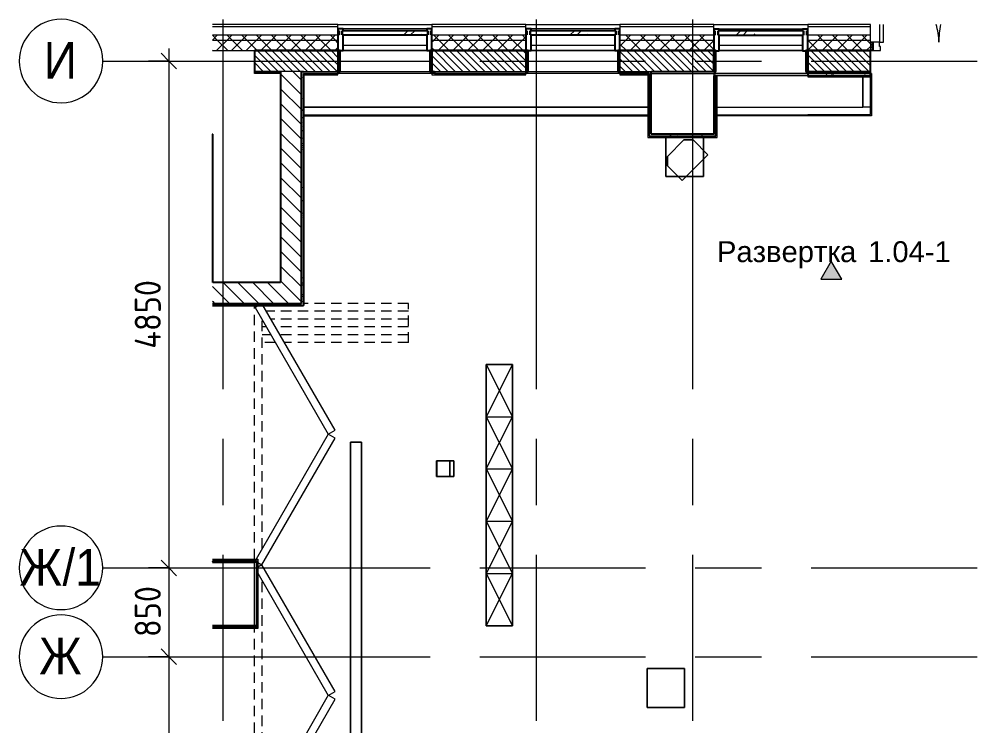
# Model space of a CAD drawing. Header units: millimetres. Extents: x 855 to 77750, y -1987 to 27400.
# Drawn here: x 7779 to 16997, y 20639 to 27400 of the extents above; entities that cross this region are included whole.
import ezdxf

# ---------------------------------------------------------------- set-up
doc = ezdxf.new("R2010")
doc.units = ezdxf.units.MM
doc.linetypes.add('200_ШТРИХ__ш1_п0_6_', pattern=[160, 100, -60])
doc.linetypes.add('Осевая', pattern=[3175, 635, -476.25, 1587.5, -476.25])
for name, color, linetype, lineweight in [('A-ANNO-DIMS', 7, 'Continuous', 9), ('A-ANNO-DIMS-100', 7, 'Continuous', 9), ('A-DOOR', 7, 'Continuous', 9), ('A-DOOR-1', 7, 'Continuous', 13), ('A-DOOR-2', 7, '200_ШТРИХ__ш1_п0_6_', 9), ('A-DOOR-FRAM', 7, 'Continuous', 13), ('A-DOOR-FRAM-1', 7, 'Continuous', 9), ('A-GLAZ-CURT', 7, 'Continuous', 9), ('A-GLAZ-CURT-1', 7, 'Continuous', 25), ('A-GLAZ-CWMG', 7, 'Continuous', 9), ('A-GLAZ-CWMG-1', 7, 'Continuous', 25), ('A-WALL', 7, 'Continuous', 9), ('G-ANNO-SYMB', 7, 'Continuous', 9), ('I-WALL', 7, 'Continuous', 9), ('Оси', 7, 'Continuous', 9), ('Оси-1', 7, 'Continuous', 20), ('Оси-2', 7, 'Осевая', 9)]:
    doc.layers.add(name, color=color, linetype=linetype, lineweight=lineweight)
for name, color, linetype, lineweight, true_color in [('A-WALL-1', 7, 'Continuous', 25, 0x3c3c3c), ('A-WALL-3', 7, 'Continuous', 13, 0x3c3c3c), ('A-WALL-FNSH-1', 7, 'Continuous', 9, 0x3c3c3c), ('A-WALL-FNSH-2', 7, 'Continuous', 13, 0x3c3c3c), ('I-FURN-1', 7, 'Continuous', 9, 0xf0f0f0)]:
    doc.layers.add(name, color=color, linetype=linetype, lineweight=lineweight, true_color=true_color)
doc.styles.add('Arial', font='arial.ttf', dxfattribs={"width": 0.9, "height": 350})
doc.styles.add('Arial_1', font='arial.ttf', dxfattribs={"height": 200})
doc.styles.add('ISOCPEUR_1', font='isocpeur.ttf', dxfattribs={"width": 0.9, "height": 250})
doc.dimstyles.new('ISO-2_5_0_9К_БОЛЬШОЙ', dxfattribs={"dimscale": 304.8, "dimtxt": 248.995294, "dimasz": 0.492126, "dimexe": 0.393701, "dimexo": 0.984252, "dimgap": 0, "dimtad": 1, "dimdec": 0, "dimrnd": 10, "dimzin": 0, "dimdsep": 46, "dimtxsty": 'ISOCPEUR_1', "dimblk1": 'OBLIQUE', "dimblk2": 'OBLIQUE', "dimsah": 1, "dimcen": 0.09, "dimdle": 0.393701, "dimazin": 0, "dimtfac": 1, "dimtdec": 4, "dimtix": 1, "dimtmove": 0, "dimatfit": 3, "dimfxl": 1, "dimtvp": 1, "dimtolj": 1, "dimtzin": 0, "dimarcsym": 2})
pattern_1 = [(135, (-4278.72, 0), (-70.71068, -70.71068), [])]
pattern_2 = [(45, (-4278.72, 0), (-70.71068, 70.71068), []), (135, (-4278.72, 0), (-70.71068, -70.71068), [])]
pattern_3 = [(0, (-4278.72, 0), (121.92, 30.48), [10.058, -81.382, 10.058, -81.382, -487.68]), (0, (-4278.72, 0), (121.92, 30.48), [-182.88, 10.058, -172.822, 10.058, -81.382, -213.36]), (0, (-4278.72, 0), (121.92, 30.48), [-457.2, 10.058, -50.902, 10.058, -142.342]), (120, (-4233, 15.24), (-87.356454, 90.345817), [10.058, -81.382, 10.058, -81.382, -487.68]), (120, (-4233, 15.24), (-87.356454, 90.345817), [-182.88, 10.058, -172.822, 10.058, -81.382, -213.36]), (120, (-4233, 15.24), (-87.356454, 90.345817), [-457.2, 10.058, -50.902, 10.058, -142.342]), (240, (-4217.76, 76.2), (-34.563546, -120.825817), [10.058, -81.382, 10.058, -81.382, -487.68]), (240, (-4217.76, 76.2), (-34.563546, -120.825817), [-182.88, 10.058, -172.822, 10.058, -81.382, -213.36]), (240, (-4217.76, 76.2), (-34.563546, -120.825817), [-457.2, 10.058, -50.902, 10.058, -142.342])]

# ---------------------------------------------------------------- blocks, each defined once
blk = doc.blocks.new('Системная панель - Стекло - 40мм-22856102-План разверток пом_ 1_04_ Этаж 1')
at = {"layer": 'A-GLAZ-CURT'}
h = blk.add_hatch(dxfattribs=at)
h.set_pattern_fill('FP_1', color=256, style=0, pattern_type=2)
h.set_pattern_definition([(45, (-17460.26, -27190), (-282.8427, 282.8427), [200, -600]), (45, (-17660.26, -27290), (-282.8427, 282.8427), [600, -200]), (45, (-17260.26, -27390), (-282.8427, 282.8427), [200, -600])])
h.paths.add_polyline_path([(265.6, -40), (410, -40), (410, 0), (-410, 0), (-410, -40)])
at = {"layer": 'A-GLAZ-CURT-1'}
for p, q in [((410, 0), (-410, 0)), ((-410, 0), (-410, -40)), ((410, -40), (410, 0)), ((-410, -40), (410, -40))]:
    blk.add_line(p, q, dxfattribs=at)
blk = doc.blocks.new('Прямоугольный импост - Импост структурный с накладкой - 160мм Темный-33186088-План разверток пом_ 1_04_ Этаж 1')
at = {"layer": 'A-GLAZ-CWMG'}
for p, q in [((17760.3, 27307), (16960.3, 27307)), ((17760.3, 27150), (16960.3, 27150))]:
    blk.add_line(p, q, dxfattribs=at)
blk = doc.blocks.new('Прямоугольный импост - Импост структурный с накладкой - 190мм-22856094-План разверток пом_ 1_04_ Этаж 1')
at = {"layer": 'A-GLAZ-CWMG-1'}
for p, q in [((-50, 40), (-50, 190)), ((-50, 190), (0, 190)), ((0, 190), (0, 40)), ((-40, 40), (-50, 40)), ((-50, -17), (-50, 0)), ((-50, 0), (-40, 0)), ((-40, 0), (-40, 40)), ((-10, 40), (-10, 0)), ((0, 40), (-10, 40)), ((-10, 0), (0, 0)), ((0, 0), (0, -17)), ((0, -17), (-50, -17))]:
    blk.add_line(p, q, dxfattribs=at)
blk = doc.blocks.new('Системная панель - Стекло - 40мм-V1-План разверток пом_ 1_04_ Этаж 1')
at = {"layer": 'A-GLAZ-CURT'}
h = blk.add_hatch(dxfattribs=at)
h.set_pattern_fill('FP_2', color=256, style=0, pattern_type=2)
h.set_pattern_definition([(45, (-19260.26, -27188.3), (-282.8427, 282.8427), [200, -600]), (45, (-19460.26, -27288.3), (-282.8427, 282.8427), [600, -200]), (45, (-19060.26, -27388.3), (-282.8427, 282.8427), [200, -600])])
h.paths.add_polyline_path([(325, -40), (410, -40), (410, 0), (-410, 0), (-410, -40)])
at = {"layer": 'A-GLAZ-CURT-1'}
for p, q in [((410, 0), (-410, 0)), ((-410, 0), (-410, -40)), ((410, -40), (410, 0)), ((-410, -40), (410, -40))]:
    blk.add_line(p, q, dxfattribs=at)
blk = doc.blocks.new('DOR__перегородка__Прямоугольная - ТП-2_ Вн_ДПГ_9480х4200h_2-23998078-План разверток пом_ 1_04_ Этаж 1')
at = {"layer": 'A-DOOR-2'}
for p, q in [((31, 0), (2621, 0)), ((3270, 0), (3279, 0)), ((3290, 0), (6369, 0)), ((7032, 0), (9460, 0)), ((31, -75), (1987.4, -75)), ((2137.4, -75), (4324.5, -75)), ((4474.5, -75), (4486.7, -75)), ((4636.7, -75), (6823.8, -75)), ((6973.8, -75), (6985, -75)), ((7135, -75), (9323.2, -75)), ((9105.2, -200.9), (9105.2, -75)), ((9180.2, -157.6), (9180.2, -75)), ((9255.2, -114.3), (9255.2, -75)), ((9330.2, -1474.2), (9330.2, -157.6)), ((9405.2, -1474.2), (9405.2, -114.3)), ((9180.2, -1474.2), (9180.2, -244.2)), ((9255.2, -1474.2), (9255.2, -200.9)), ((9105.2, -1474.2), (9105.2, -287.5)), ((9480, -1474.2), (9480, -470)), ((9105.2, -1474.2), (9480, -1474.2))]:
    blk.add_line(p, q, dxfattribs=at)
at = {"layer": 'A-DOOR-FRAM'}
for p, q in [((2019.1, -6.7), (1981.6, -71.7)), ((1981.6, -71.7), (3193.9, -771.8)), ((3231.5, -706.9), (2019.1, -6.7)), ((4442.7, -6.7), (3230.4, -706.9)), ((3267.9, -771.8), (4480.3, -71.7)), ((4480.3, -71.7), (4442.7, -6.7)), ((4518.4, -6.7), (4480.9, -71.7)), ((4480.9, -71.7), (5693.3, -771.8)), ((5730.8, -706.9), (4518.4, -6.7)), ((6900, -31), (5729.7, -706.9)), ((5767.3, -771.8), (6979.6, -71.7)), ((6979.6, -71.7), (6956.1, -31)), ((7002.7, -31), (6979.2, -71.7)), ((6979.2, -71.7), (8191.6, -771.8)), ((7021.2, -9.3), (7020, -8.6)), ((8229.1, -706.9), (7032, -15.5)), ((9441.4, -6.7), (8229.1, -706.9)), ((8266.6, -771.8), (9478.9, -71.7)), ((9478.9, -71.7), (9441.4, -6.7)), ((3193.9, -771.8), (3231.5, -706.9)), ((3230.4, -706.9), (3267.9, -771.8)), ((5693.3, -771.8), (5730.8, -706.9)), ((5729.7, -706.9), (5767.3, -771.8)), ((8191.6, -771.8), (8229.1, -706.9)), ((8229.1, -706.9), (8266.6, -771.8))]:
    blk.add_line(p, q, dxfattribs=at)
blk = doc.blocks.new('Прямоугольный импост - Импост структурный с накладкой - 190мм-22856098-План разверток пом_ 1_04_ Этаж 1')
at = {"layer": 'A-GLAZ-CWMG-1'}
for p, q in [((0, 190), (-50, 190)), ((-50, 190), (-50, 40)), ((0, 40), (0, 190)), ((-50, 40), (-40, 40)), ((-40, 0), (-50, 0)), ((-50, 0), (-50, -17)), ((-40, 40), (-40, 0)), ((-10, 0), (-10, 40)), ((-10, 40), (0, 40)), ((0, 0), (-10, 0)), ((0, -17), (0, 0)), ((-50, -17), (0, -17))]:
    blk.add_line(p, q, dxfattribs=at)
blk = doc.blocks.new('110_Дверь_СКБ_2Ст_Наружная - ДН-1_л_ Двухстворчатая 1450 х3300 _h_ в свету с верхним остеклением-23567691-План разверток пом_ 1_04_ Этаж 1')
at = {"layer": 'A-DOOR'}
h = blk.add_hatch(dxfattribs=at)
h.set_pattern_fill('FP_10', color=256, style=0, pattern_type=2)
h.set_pattern_definition([(135, (1501.41, 189.685), (-14.14214, -14.14214), []), (225, (1501.41, 189.685), (14.14214, -14.14214), [])])
h.paths.add_polyline_path([(869.5, -125), (869.5, -45), (844.5, -45), (844.5, -125)])
at = {"layer": 'A-DOOR-FRAM-1'}
h = blk.add_hatch(dxfattribs=at)
h.set_pattern_fill('FP_11', color=256, style=0, pattern_type=2)
h.set_pattern_definition([(45, (-621.384, 189.685), (-14.1421, 14.1421), []), (135, (-621.384, 189.685), (-14.1421, -14.1421), [])])
h.paths.add_polyline_path([(-805.5, -125), (-805.5, -45), (-830.5, -45), (-830.5, -125)])
at = {"layer": 'A-DOOR'}
for centre, radius, start, end in [((-745.5, -45), 570, 0, 17.50756), ((784.5, -45), 960, 169.71548, 180)]:
    blk.add_arc(centre, radius, start, end, dxfattribs=at)
at = {"layer": 'A-DOOR-1'}
for p, q in [((-745.5, 126), (-745.5, -45)), ((-705.5, -45), (-705.5, 126)), ((744.5, 126), (744.5, -45)), ((784.5, -45), (784.5, 126)), ((-745.5, -45), (-705.5, -45)), ((744.5, -45), (784.5, -45))]:
    blk.add_line(p, q, dxfattribs=at)
at = {"layer": 'A-DOOR-FRAM'}
for p, q in [((-805.5, -45), (-830.5, -45)), ((-830.5, -45), (-830.5, -125)), ((-745.5, -45), (-805.5, -45)), ((-805.5, -45), (-805.5, -125)), ((-805.5, -125), (-805.5, -45)), ((-745.5, -85), (-745.5, -45)), ((-735.5, -85), (-745.5, -85)), ((-735.5, -125), (-735.5, -85)), ((784.5, -85), (774.5, -85)), ((774.5, -85), (774.5, -125)), ((784.5, -45), (784.5, -85)), ((844.5, -45), (784.5, -45)), ((844.5, -125), (844.5, -45)), ((869.5, -45), (844.5, -45)), ((844.5, -45), (844.5, -125)), ((869.5, -125), (869.5, -45)), ((-830.5, -125), (-805.5, -125)), ((-805.5, -125), (-735.5, -125)), ((774.5, -125), (844.5, -125)), ((844.5, -125), (869.5, -125))]:
    blk.add_line(p, q, dxfattribs=at)
blk = doc.blocks.new('Системная панель - Стекло - 40мм-V2-План разверток пом_ 1_04_ Этаж 1')
at = {"layer": 'A-GLAZ-CURT'}
h = blk.add_hatch(dxfattribs=at)
h.set_pattern_fill('FP_12', color=256, style=0, pattern_type=2)
h.set_pattern_definition([(45, (-15660.26, -27190), (-282.8427, 282.8427), [200, -600]), (45, (-15860.26, -27290), (-282.8427, 282.8427), [600, -200]), (45, (-15460.26, -27390), (-282.8427, 282.8427), [200, -600])])
h.paths.add_polyline_path([(206.1, -40), (410, -40), (410, 0), (-410, 0), (-410, -40)])
at = {"layer": 'A-GLAZ-CURT-1'}
for p, q in [((410, 0), (-410, 0)), ((-410, 0), (-410, -40)), ((410, -40), (410, 0)), ((-410, -40), (410, -40))]:
    blk.add_line(p, q, dxfattribs=at)
blk = doc.blocks.new('Семейство1 - Ферма-33099423-План разверток пом_ 1_04_ Этаж 1')
at = {"layer": 'I-FURN-1'}
for p, q in [((125, 1250), (-125, 750)), ((-125, 1250), (125, 750)), ((125, 1250), (-125, 1250)), ((-125, 1250), (-125, -1250)), ((-125, -1250), (-125, 1250)), ((-125, 1250), (125, 1250)), ((125, -1250), (125, 1250)), ((125, 1250), (125, -1250)), ((-125, 750), (125, 250)), ((-125, 250), (125, 750)), ((-125, 750), (125, 750)), ((125, 250), (-125, -250)), ((-125, 250), (125, -250)), ((-125, 250), (125, 250)), ((125, -250), (-125, -750)), ((-125, -250), (125, -750)), ((-125, -250), (125, -250)), ((-125, -1250), (125, -750)), ((-125, -750), (125, -1250)), ((-125, -750), (125, -750)), ((-125, -1250), (125, -1250)), ((125, -1250), (-125, -1250))]:
    blk.add_line(p, q, dxfattribs=at)
blk = doc.blocks.new('Акустическая система - IS6-218 B-33111489-План разверток пом_ 1_04_ Этаж 1')
at = {"layer": 'I-FURN-1'}
for p, q in [((-175, 116.8), (-111.4, 180.4)), ((-111.4, 180.4), (-175, 116.8)), ((-175, -83.2), (-175, 116.8)), ((-175, 116.8), (-175, -83.2)), ((-111.4, 180.4), (111.4, 180.4)), ((111.4, 180.4), (-111.4, 180.4)), ((111.4, 180.4), (175, 116.8)), ((175, 116.8), (111.4, 180.4)), ((175, 116.8), (175, -83.2)), ((175, -83.2), (175, 116.8)), ((175, -83.2), (-175, -83.2)), ((-175, -83.2), (175, -83.2))]:
    blk.add_line(p, q, dxfattribs=at)
blk = doc.blocks.new('Кронштейн для колонок - 1180мм-V3-План разверток пом_ 1_04_ Этаж 1')
at = {"layer": 'I-FURN-1'}
for p, q in [((-180, -186.2), (-180, 186.2)), ((-180, 186.2), (-180, -186.2)), ((180, 186.2), (180, 65.1)), ((180, 65.1), (180, 186.2)), ((180, 65.1), (180, -22.9)), ((180, -22.9), (180, 65.1)), ((180, -22.9), (180, -186.2)), ((180, -186.2), (180, -22.9)), ((-63.7, -186.2), (-180, -186.2)), ((-180, -186.2), (-63.7, -186.2)), ((16.7, -186.2), (-63.7, -186.2)), ((-63.7, -186.2), (16.7, -186.2)), ((180, -186.2), (16.7, -186.2)), ((16.7, -186.2), (180, -186.2))]:
    blk.add_line(p, q, dxfattribs=at)
blk = doc.blocks.new('Экран 5130х3280  - экран-33115821-План разверток пом_ 1_04_ Этаж 1')
at = {"layer": 'I-FURN-1'}
for p, q in [((2565, 50), (-2565, 50)), ((-2565, 50), (-2565, -55.3)), ((-2565, -55.3), (-2565, 50)), ((-2565, 50), (2565, 50)), ((2565, -55.3), (2565, 50)), ((2565, 50), (2565, -55.3)), ((-2565, -55.3), (2565, -55.3)), ((2565, -55.3), (-2565, -55.3))]:
    blk.add_line(p, q, dxfattribs=at)
blk = doc.blocks.new('Кронштейн для колонок - 18-33120817-План разверток пом_ 1_04_ Этаж 1')
at = {"layer": 'I-FURN-1'}
for p, q in [((-180, -186.2), (-180, 186.2)), ((-180, 186.2), (180, 186.2)), ((180, 186.2), (-180, 186.2)), ((-180, 186.2), (-180, -186.2)), ((180, 186.2), (180, -186.2)), ((180, -186.2), (180, 186.2)), ((180, -186.2), (-180, -186.2)), ((-180, -186.2), (180, -186.2))]:
    blk.add_line(p, q, dxfattribs=at)
blk = doc.blocks.new('Электрика - 30-33121162-План разверток пом_ 1_04_ Этаж 1')
at = {"layer": 'I-FURN-1'}
for p, q in [((162.4, 0), (0, 0)), ((0, 0), (0, -149.8)), ((0, -149.8), (0, 0)), ((0, 0), (40, 0)), ((40, 0), (162.4, 0)), ((162.4, -149.8), (162.4, 0)), ((162.4, 0), (162.4, -149.8)), ((0, -149.8), (162.4, -149.8)), ((40, -149.8), (0, -149.8)), ((162.4, -149.8), (40, -149.8))]:
    blk.add_line(p, q, dxfattribs=at)
blk = doc.blocks.new('Электрика - 29-33121271-План разверток пом_ 1_04_ Этаж 1')
at = {"layer": 'I-FURN-1'}
for p, q in [((124.9, 0), (0, 0)), ((0, 0), (0, -149.8)), ((0, -149.8), (0, 0)), ((0, 0), (122.4, 0)), ((122.4, 0), (124.9, 0)), ((124.9, -149.8), (124.9, 0)), ((124.9, 0), (124.9, -149.8)), ((0, -149.8), (124.9, -149.8)), ((122.4, -149.8), (0, -149.8)), ((124.9, -149.8), (122.4, -149.8))]:
    blk.add_line(p, q, dxfattribs=at)
blk = doc.blocks.new('Электрика - 30_1-33121203-План разверток пом_ 1_04_ Этаж 1')
at = {"layer": 'I-FURN-1'}
for p, q in [((162.4, 0), (0, 0)), ((0, 0), (0, -149.8)), ((0, -149.8), (0, 0)), ((0, 0), (40, 0)), ((40, 0), (162.4, 0)), ((162.4, -149.8), (162.4, 0)), ((162.4, 0), (162.4, -149.8)), ((0, -149.8), (162.4, -149.8)), ((40, -149.8), (0, -149.8)), ((162.4, -149.8), (40, -149.8))]:
    blk.add_line(p, q, dxfattribs=at)
blk = doc.blocks.new('Зашивка приборов отопления12 - Зашивка приборов отопления-33278990-План разверток пом_ 1_04_ Этаж 1')
at = {"layer": 'A-WALL'}
for p, q in [((35540, 23400), (34640, 23400)), ((37340, 23400), (36440, 23400)), ((34309.7, 23079), (37609, 23079)), ((37609, 23079), (34309.7, 23079)), ((34309.7, 23004), (37609, 23004))]:
    blk.add_line(p, q, dxfattribs=at)
blk = doc.blocks.new('Зашивка приборов отопления13 - Зашивка приборов отопления-33279120-План разверток пом_ 1_04_ Этаж 1')
at = {"layer": 'A-WALL'}
for p, q in [((18710.3, 26880), (18710.3, 26860)), ((19610.3, 26880), (18710.3, 26880)), ((20135.9, 26560), (20135.9, 26849)), ((20136.3, 26849), (20136.3, 26560)), ((18741.3, 26560), (20135.9, 26560)), ((20210, 26560), (20135.9, 26560)), ((18741.3, 26485), (19610.3, 26485))]:
    blk.add_line(p, q, dxfattribs=at)
blk = doc.blocks.new('Ось сетки - D8-29747960-План разверток пом_ 1_04_ Этаж 1')
at = {"layer": 'Оси-1'}
for start, end in [(360, 180), (180, 360)]:
    blk.add_arc((0, 0), 4, start, end, dxfattribs=at)
blk = doc.blocks.new('DIMBLOCK1-План разверток пом_ 1_04_ Этаж 1')
at = {"layer": 'A-ANNO-DIMS-100'}
for p, q in [((9211.3, 27120), (9211.3, 22150)), ((9017.4, 27000), (9331.3, 27000)), ((9211.3, 27000), (9017.4, 27000)), ((9017.4, 22150), (9331.3, 22150)), ((9211.3, 22150), (9017.4, 22150))]:
    blk.add_line(p, q, dxfattribs=at)
at = {"layer": 'A-ANNO-DIMS-100', "lineweight": 20}
for p, q in [((9211.3, 27000), (9136.3, 27075)), ((9211.3, 27000), (9286.3, 26925)), ((9211.3, 22150), (9136.3, 22225)), ((9211.3, 22150), (9286.3, 22075))]:
    blk.add_line(p, q, dxfattribs=at)
at = {"layer": 'A-ANNO-DIMS-100', "color": 0, "insert": (8884.7, 24247), "char_height": 250, "width": 787.208, "attachment_point": 1, "rotation": 90, "line_spacing_factor": 1.149209, "style": 'ISOCPEUR_1'}
blk.add_mtext('4850', dxfattribs=at)
blk = doc.blocks.new('_Oblique')
at = {"color": 0, "linetype": 'ByBlock', "lineweight": -2}
blk.add_line((-0.5, -0.5), (0.5, 0.5), dxfattribs=at)
blk = doc.blocks.new('DIMBLOCK2-План разверток пом_ 1_04_ Этаж 1')
at = {"layer": 'A-ANNO-DIMS-100', "lineweight": 20}
for p, q in [((9211.3, 22150), (9136.3, 22225)), ((9211.3, 22150), (9286.3, 22075)), ((9211.3, 21300), (9136.3, 21375)), ((9211.3, 21300), (9286.3, 21225))]:
    blk.add_line(p, q, dxfattribs=at)
at = {"layer": 'A-ANNO-DIMS-100'}
for p, q in [((9017.4, 22150), (9331.3, 22150)), ((9211.3, 22150), (9017.4, 22150)), ((9211.3, 22150), (9211.3, 21300)), ((9017.4, 21300), (9331.3, 21300)), ((9211.3, 21300), (9017.4, 21300))]:
    blk.add_line(p, q, dxfattribs=at)
at = {"layer": 'A-ANNO-DIMS-100', "color": 0, "insert": (8884.7, 21488), "char_height": 250, "width": 568.858, "attachment_point": 1, "rotation": 90, "line_spacing_factor": 1.149209, "style": 'ISOCPEUR_1'}
blk.add_mtext('850', dxfattribs=at)
blk = doc.blocks.new('DIMBLOCK3-План разверток пом_ 1_04_ Этаж 1')
at = {"layer": 'A-ANNO-DIMS-100'}
for p, q in [((9017.4, 21300), (9331.3, 21300)), ((9211.3, 21300), (9017.4, 21300)), ((9211.3, 21300), (9211.3, 18150)), ((9017.4, 18150), (9331.3, 18150)), ((9211.3, 18150), (9017.4, 18150))]:
    blk.add_line(p, q, dxfattribs=at)
at = {"layer": 'A-ANNO-DIMS-100', "lineweight": 20}
for p, q in [((9211.3, 21300), (9136.3, 21375)), ((9211.3, 21300), (9286.3, 21225)), ((9211.3, 18150), (9136.3, 18225)), ((9211.3, 18150), (9286.3, 18075))]:
    blk.add_line(p, q, dxfattribs=at)
at = {"layer": 'A-ANNO-DIMS-100', "color": 0, "insert": (8884.7, 19430.5), "char_height": 250, "width": 706.764, "attachment_point": 1, "rotation": 90, "line_spacing_factor": 1.149209, "style": 'ISOCPEUR_1'}
blk.add_mtext('3150', dxfattribs=at)
blk = doc.blocks.new('Фасад - Марка фасада_Указатель-25386507-План разверток пом_ 1_04_ Этаж 1')
at = {"layer": 'G-ANNO-SYMB'}
blk.add_hatch(color=256, dxfattribs=at).paths.add_polyline_path([(-1, 0), (0, 1.732), (1, 0), (0, 0)])
for p, q in [((0, 1.732), (-1, 0)), ((1, 0), (0, 1.732)), ((-1, 0), (0, 0)), ((0, 0), (1, 0))]:
    blk.add_line(p, q, dxfattribs=at)

msp = doc.modelspace()

# ---------------------------------------------------------------- hatches: boundary and pattern name
at = {"layer": 'A-WALL'}
h = msp.add_hatch(dxfattribs=at)
h.set_pattern_fill('FP_8', color=256, style=0, pattern_type=2)
h.set_pattern_definition(pattern_2)
h.paths.add_polyline_path([(15331.5, 27200), (15931.3, 27200), (15931.3, 27250), (15331.5, 27250)])
h.paths.add_polyline_path([(14431.5, 27200), (14431.5, 27250), (13531.5, 27250), (13531.5, 27200), (14276.8, 27200)])
h.paths.add_polyline_path([(12417.4, 27200), (12631.5, 27200), (12631.5, 27250), (11731.5, 27250), (11731.5, 27200)])
h.paths.add_polyline_path([(24503.9, 27200), (24503.9, 27250), (17631.3, 27250), (17631.3, 27200), (20785, 27200)])
h.paths.add_polyline_path([(10831.5, 27200), (10831.5, 27250), (9628.2, 27250), (9628.2, 27200), (10557.9, 27200)])
h = msp.add_hatch(dxfattribs=at)
h.set_pattern_fill('FP_8', color=256, style=0, pattern_type=2)
h.set_pattern_definition(pattern_2)
h.paths.add_polyline_path([(24503.9, 27100), (24503.9, 27200), (17631.3, 27200), (17631.3, 27100), (20785, 27100)])
h.paths.add_polyline_path([(10031.3, 27100), (10831.5, 27100), (10831.5, 27200), (9628.2, 27200), (9628.2, 27100)])
h.paths.add_polyline_path([(13812, 27100), (14431.5, 27100), (14431.5, 27200), (13531.5, 27200), (13531.5, 27100)])
h.paths.add_polyline_path([(15931.3, 27100), (15931.3, 27200), (15331.5, 27200), (15331.5, 27100)])
h.paths.add_polyline_path([(11731.5, 27100), (12631.5, 27100), (12631.5, 27200), (11731.5, 27200)])
h = msp.add_hatch(dxfattribs=at)
h.set_pattern_fill('FP_9', color=256, style=0, pattern_type=2)
h.set_pattern_definition([(135, (-4278.72, 0), (-35.35534, -35.35534), [])])
h.paths.add_polyline_path([(15331.5, 26900), (15931.3, 26900), (15931.3, 27100), (15331.5, 27100)])
h.paths.add_polyline_path([(10031.3, 26900), (10831.5, 26900), (10831.5, 27100), (10031.3, 27100)])
h.paths.add_polyline_path([(14276.8, 26900), (14431.5, 26900), (14431.5, 27100), (13531.5, 27100), (13531.5, 26900), (13831.5, 26900)])
h.paths.add_polyline_path([(11731.5, 26900), (12631.5, 26900), (12631.5, 27100), (11731.5, 27100)])
at = {"layer": 'I-WALL'}
h = msp.add_hatch(dxfattribs=at)
h.set_pattern_fill('FP_13', color=256, style=0, pattern_type=2)
h.set_pattern_definition(pattern_3)
h.paths.add_polyline_path([(10831.5, 26900), (10851.5, 26900), (10851.5, 27100), (10831.5, 27100)])
h = msp.add_hatch(dxfattribs=at)
h.set_pattern_fill('FP_13', color=256, style=0, pattern_type=2)
h.set_pattern_definition(pattern_3)
h.paths.add_polyline_path([(11711.5, 26900), (11731.5, 26900), (11731.5, 27100), (11711.5, 27100)])
h = msp.add_hatch(dxfattribs=at)
h.set_pattern_fill('FP_13', color=256, style=0, pattern_type=2)
h.set_pattern_definition(pattern_3)
h.paths.add_polyline_path([(12631.5, 26900), (12651.5, 26900), (12651.5, 27100), (12631.5, 27100)])
h = msp.add_hatch(dxfattribs=at)
h.set_pattern_fill('FP_13', color=256, style=0, pattern_type=2)
h.set_pattern_definition(pattern_3)
h.paths.add_polyline_path([(13511.5, 26900), (13531.5, 26900), (13531.5, 27100), (13511.5, 27100), (13511.5, 26960.6)])
h = msp.add_hatch(dxfattribs=at)
h.set_pattern_fill('FP_13', color=256, style=0, pattern_type=2)
h.set_pattern_definition(pattern_3)
h.paths.add_polyline_path([(14431.5, 26900), (14451.5, 26900), (14451.5, 27100), (14431.5, 27100)])
h = msp.add_hatch(dxfattribs=at)
h.set_pattern_fill('FP_13', color=256, style=0, pattern_type=2)
h.set_pattern_definition(pattern_3)
h.paths.add_polyline_path([(15311.5, 26900), (15331.5, 26900), (15331.5, 27100), (15311.5, 27100)])
h = msp.add_hatch(dxfattribs=at)
h.set_pattern_fill('FP_3', color=256, style=0, pattern_type=2)
h.set_pattern_definition(pattern_1)
h.paths.add_polyline_path([(10481.3, 24680), (10481.3, 26900), (10281.3, 26900), (10281.3, 24680)])
h = msp.add_hatch(dxfattribs=at)
h.set_pattern_fill('FP_13', color=256, style=0, pattern_type=2)
h.set_pattern_definition(pattern_3)
h.paths.add_polyline_path([(10501.3, 24680), (10501.3, 26900), (10481.3, 26900), (10481.3, 24680)])
h = msp.add_hatch(dxfattribs=at)
h.set_pattern_fill('FP_13', color=256, style=0, pattern_type=2)
h.set_pattern_definition(pattern_3)
h.paths.add_polyline_path([(13831.5, 26880), (13831.5, 26900), (13531.5, 26900), (13531.5, 26880), (13812, 26880)])
h.paths.add_polyline_path([(10528.3, 26880), (10831.5, 26880), (10831.5, 26900), (10501.3, 26900), (10501.3, 26880)])
h.paths.add_polyline_path([(11756.5, 26880), (12631.5, 26880), (12631.5, 26900), (11756.5, 26900)])
h = msp.add_hatch(dxfattribs=at)
h.set_pattern_fill('FP_13', color=256, style=0, pattern_type=2)
h.set_pattern_definition(pattern_3)
h.paths.add_polyline_path([(13831.5, 26280), (13831.5, 26880), (13811.5, 26880), (13811.5, 26280)])
h = msp.add_hatch(dxfattribs=at)
h.set_pattern_fill('FP_13', color=256, style=0, pattern_type=2)
h.set_pattern_definition(pattern_3)
h.paths.add_polyline_path([(14431.5, 26300), (14451.5, 26300), (14451.5, 26860), (14431.5, 26860)])
h = msp.add_hatch(dxfattribs=at)
h.set_pattern_fill('FP_13', color=256, style=0, pattern_type=2)
h.set_pattern_definition(pattern_3)
h.paths.add_polyline_path([(15931.3, 26860), (15931.3, 26880), (15331.5, 26880), (15331.5, 26860)])
h = msp.add_hatch(dxfattribs=at)
h.set_pattern_fill('FP_3', color=256, style=0, pattern_type=2)
h.set_pattern_definition(pattern_1)
h.paths.add_polyline_path([(9628.2, 24680), (9631.5, 24680), (9631.5, 26300), (9628.2, 26300), (9628.2, 24876.6)])
h = msp.add_hatch(dxfattribs=at)
h.set_pattern_fill('FP_13', color=256, style=0, pattern_type=2)
h.set_pattern_definition(pattern_3)
h.paths.add_polyline_path([(13831.5, 26280), (14451.5, 26280), (14451.5, 26300), (13831.5, 26300)])
h = msp.add_hatch(dxfattribs=at)
h.set_pattern_fill('FP_3', color=256, style=0, pattern_type=2)
h.set_pattern_definition(pattern_1)
h.paths.add_polyline_path([(9631.5, 24680), (10281.3, 24680), (10281.3, 24880), (9631.5, 24880)])
h = msp.add_hatch(dxfattribs=at)
h.set_pattern_fill('FP_13', color=256, style=0, pattern_type=2)
h.set_pattern_definition(pattern_3)
h.paths.add_polyline_path([(10501.3, 24660), (10501.3, 24680), (9628.2, 24680), (9628.2, 24660)])
h = msp.add_hatch(dxfattribs=at)
h.set_pattern_fill('FP_13', color=256, style=0, pattern_type=2)
h.set_pattern_definition(pattern_3)
h.paths.add_polyline_path([(10031.3, 22200), (10031.3, 22220), (9628.2, 22220), (9628.2, 22200)])
h = msp.add_hatch(dxfattribs=at)
h.set_pattern_fill('FP_13', color=256, style=0, pattern_type=2)
h.set_pattern_definition(pattern_3)
h.paths.add_polyline_path([(10041.3, 21580), (10041.3, 21600), (9628.2, 21600), (9628.2, 21580)])

# ---------------------------------------------------------------- linework, layer by layer
at = {"layer": 'A-WALL'}
for p, q in [((10831.5, 27350), (11731.5, 27350)), ((12631.5, 27350), (13531.5, 27350)), ((14431.5, 27350), (15331.5, 27350)), ((9628.2, 27250), (10831.5, 27250)), ((9628.2, 27200), (10831.5, 27200)), ((11731.5, 27250), (12631.5, 27250)), ((11731.5, 27200), (12631.5, 27200)), ((13531.5, 27250), (14431.5, 27250)), ((13531.5, 27200), (14431.5, 27200)), ((15331.5, 27250), (15931.3, 27250)), ((15331.5, 27200), (15931.3, 27200)), ((11681.5, 27100), (10881.5, 27100)), ((13481.5, 27100), (12681.5, 27100)), ((15281.6, 27100), (14481.4, 27100)), ((10481.3, 26900), (10281.3, 26900)), ((10501.3, 26900), (10831.5, 26900)), ((10502.3, 26869), (10501.3, 26869)), ((11756.5, 26900), (12631.5, 26900)), ((13531.5, 26900), (13831.5, 26900))]:
    msp.add_line(p, q, dxfattribs=at)
at = {"layer": 'A-WALL-1'}
for p, q in [((10031.3, 27100), (10831.5, 27100)), ((10031.3, 27100), (10031.3, 26900)), ((10851.5, 27100), (10031.3, 27100)), ((10831.5, 27100), (10831.5, 26880)), ((10851.5, 26900), (10851.5, 27100)), ((12651.5, 27100), (11711.5, 27100)), ((11711.5, 27100), (11711.5, 26900)), ((11731.5, 27100), (12631.5, 27100)), ((11731.5, 27100), (11731.5, 26900)), ((12631.5, 27100), (12631.5, 26880)), ((12651.5, 26900), (12651.5, 27100)), ((14451.5, 27100), (13511.5, 27100)), ((13511.5, 27100), (13511.5, 26900)), ((13531.5, 27100), (14431.5, 27100)), ((13531.5, 26880), (13531.5, 27100)), ((14431.5, 26900), (14431.5, 27100)), ((14451.5, 26900), (14451.5, 27100)), ((15931.3, 27100), (15311.5, 27100)), ((15311.5, 27100), (15311.5, 26900)), ((15331.5, 27100), (15931.3, 27100)), ((15331.5, 27100), (15331.5, 26900)), ((15931.3, 26900), (15931.3, 27100)), ((10031.3, 26900), (10281.3, 26900)), ((10281.3, 26900), (10281.3, 24880)), ((10481.3, 24680), (10481.3, 26900)), ((10481.3, 26900), (10501.3, 26900)), ((10501.3, 26880), (10831.5, 26880)), ((10501.3, 26880), (10501.3, 24660)), ((10831.5, 26900), (10851.5, 26900)), ((11711.5, 26900), (11756.5, 26900)), ((11756.5, 26900), (11756.5, 26880)), ((11756.5, 26880), (12631.5, 26880)), ((12631.5, 26900), (12651.5, 26900)), ((13511.5, 26900), (13531.5, 26900)), ((13811.5, 26880), (13531.5, 26880)), ((13811.5, 26880), (13800.5, 26880)), ((13811.5, 26280), (13811.5, 26880)), ((13831.5, 26900), (14451.5, 26900)), ((13831.5, 26300), (13831.5, 26900)), ((14451.5, 26860), (14431.5, 26860)), ((14431.5, 26860), (14431.5, 26300)), ((14451.5, 26280), (14451.5, 26860)), ((15311.5, 26900), (15931.3, 26900)), ((15931.3, 26880), (15331.5, 26880)), ((15331.5, 26880), (15331.5, 26860)), ((15331.5, 26860), (15931.3, 26860)), ((15931.3, 26860), (15931.3, 26880)), ((9631.5, 26300), (9628.2, 26300)), ((9631.5, 24880), (9631.5, 26300)), ((13811.5, 26280), (14451.5, 26280)), ((14431.5, 26300), (13831.5, 26300)), ((10281.3, 24880), (9631.5, 24880)), ((9628.2, 24680), (10481.3, 24680)), ((9628.2, 24660), (10501.3, 24660)), ((9628.2, 22220), (10031.3, 22220)), ((10031.3, 22220), (10031.3, 22200)), ((10031.3, 22200), (9628.2, 22200)), ((9628.2, 21600), (10041.3, 21600)), ((10041.3, 21580), (9628.2, 21580)), ((10041.3, 21580), (10041.3, 21600))]:
    msp.add_line(p, q, dxfattribs=at)
at = {"layer": 'A-WALL-3'}
for p, q in [((9628.2, 27330), (10831.5, 27330)), ((10831.5, 27100), (10831.5, 27330)), ((11731.5, 27330), (11731.5, 27100)), ((11731.5, 27330), (12631.5, 27330)), ((12631.5, 27100), (12631.5, 27330)), ((13531.5, 27330), (13531.5, 27100)), ((13531.5, 27330), (14431.5, 27330)), ((14431.5, 27100), (14431.5, 27330)), ((15331.5, 27330), (15331.5, 27100)), ((15331.5, 27330), (15931.3, 27330)), ((15931.3, 27180), (15931.3, 27330)), ((9628.2, 27100), (10031.3, 27100))]:
    msp.add_line(p, q, dxfattribs=at)
at = {"layer": 'A-WALL-FNSH-1'}
for p, q in [((10831.5, 27350), (9628.2, 27350)), ((10831.5, 27330), (10831.5, 27350)), ((12631.5, 27350), (11731.5, 27350)), ((11731.5, 27350), (11731.5, 27330)), ((12631.5, 27330), (12631.5, 27350)), ((14431.5, 27350), (13531.5, 27350)), ((13531.5, 27350), (13531.5, 27330)), ((14431.5, 27330), (14431.5, 27350)), ((15931.3, 27350), (15331.5, 27350)), ((15331.5, 27350), (15331.5, 27330)), ((15931.3, 27330), (15931.3, 27350))]:
    msp.add_line(p, q, dxfattribs=at)
at = {"layer": 'A-WALL-FNSH-2'}
for p, q in [((10852.5, 27100), (10851.5, 27100)), ((10852.5, 26900), (10852.5, 27100)), ((11710.5, 27100), (11710.5, 26900)), ((11711.5, 27100), (11710.5, 27100)), ((12652.5, 27100), (12651.5, 27100)), ((12652.5, 26900), (12652.5, 27100)), ((13510.5, 27100), (13510.5, 26900)), ((13511.5, 27100), (13510.5, 27100)), ((14452.5, 27100), (14451.5, 27100)), ((14452.5, 26900), (14452.5, 27100)), ((15310.5, 27100), (15310.5, 26900)), ((15311.5, 27100), (15310.5, 27100)), ((10502.3, 26869), (10831.5, 26869)), ((10502.3, 24659), (10502.3, 26869)), ((10831.5, 26869), (10831.5, 26880)), ((10851.5, 26900), (10852.5, 26900)), ((11710.5, 26900), (11711.5, 26900)), ((11756.5, 26880), (11731.5, 26880)), ((11731.5, 26880), (11731.5, 26869)), ((11731.5, 26869), (12631.5, 26869)), ((12631.5, 26869), (12631.5, 26880)), ((12651.5, 26900), (12652.5, 26900)), ((13510.5, 26900), (13511.5, 26900)), ((13531.5, 26880), (13531.5, 26869)), ((13531.5, 26869), (13800.5, 26869)), ((13800.5, 26869), (13800.5, 26269)), ((14451.5, 26900), (14452.5, 26900)), ((14462.5, 26860), (14451.5, 26860)), ((14462.5, 26269), (14462.5, 26860)), ((15310.5, 26900), (15311.5, 26900)), ((15331.5, 26860), (15331.5, 26849)), ((15331.5, 26849), (15931.3, 26849)), ((15931.3, 26849), (15931.3, 26860)), ((13800.5, 26269), (14462.5, 26269)), ((9628.2, 24659), (10502.3, 24659)), ((10051.3, 21580), (10051.3, 22220)), ((10052.3, 22220), (10051.3, 22220)), ((10052.3, 22220), (10052.3, 21580)), ((10052.3, 21580), (10051.3, 21580))]:
    msp.add_line(p, q, dxfattribs=at)
at = {"layer": 'I-WALL'}
for p, q in [((10881.5, 27100), (11681.5, 27100)), ((12681.5, 27100), (13481.5, 27100)), ((14481.4, 27100), (15281.6, 27100)), ((10031.3, 26880), (10031.3, 26900)), ((10281.3, 26880), (10031.3, 26880)), ((11731.5, 26880), (10831.5, 26880)), ((11731.5, 26880), (10831.5, 26880)), ((10852.5, 26900), (11710.5, 26900)), ((13531.5, 26880), (12631.5, 26880)), ((13531.5, 26880), (12631.5, 26880)), ((12652.5, 26900), (13510.5, 26900)), ((13831.5, 26880), (15331.5, 26880)), ((14431.5, 26880), (14431.5, 26860)), ((15331.5, 26860), (14462.5, 26860)), ((15931.3, 26900), (15931.3, 26880)), ((15942.3, 26880), (15931.3, 26880)), ((15931.3, 26487.2), (15931.3, 26849)), ((15942.3, 26880), (15942.3, 26476.2)), ((10502.3, 26485), (10831.5, 26485)), ((13800.5, 26474), (10502.3, 26474)), ((10831.5, 26485), (10831.5, 26474)), ((11731.5, 26485), (12631.5, 26485)), ((11731.5, 26474), (11731.5, 26485)), ((12631.5, 26485), (12631.5, 26474)), ((13531.5, 26485), (13800.5, 26485)), ((13531.5, 26485), (13531.5, 26474)), ((15942.3, 26476.2), (14462.5, 26476.2)), ((15331.5, 26487.2), (15931.3, 26487.2)), ((15331.5, 26487.2), (15331.5, 26476.2)), ((9628.2, 22232), (10062.3, 22232)), ((10052.3, 22221), (9628.2, 22221)), ((10051.3, 22220), (10031.3, 22220)), ((10052.3, 22220), (10052.3, 22221)), ((10062.3, 22232), (10062.3, 21569)), ((10031.3, 21600), (10031.3, 22200)), ((10051.3, 22200), (10031.3, 22200)), ((10052.3, 21579), (9628.2, 21579)), ((10041.3, 21580), (10051.3, 21580)), ((10052.3, 21579), (10052.3, 21580)), ((10062.3, 21569), (9628.2, 21569))]:
    msp.add_line(p, q, dxfattribs=at)
at = {"layer": 'Оси'}
for p, q in [((9731.3, 24898.1), (9731.3, 27398.1)), ((12731.3, 24898.1), (12731.3, 27398.1)), ((14231.3, 24898.1), (14231.3, 27398.1)), ((8578.6, 27000), (11078.6, 27000)), ((8578.6, 22150), (11078.6, 22150)), ((8578.6, 21300), (11078.6, 21300))]:
    msp.add_line(p, q, dxfattribs=at)
at = {"layer": 'Оси-2'}
for p, q in [((11078.6, 27000), (22002.3, 27000)), ((9731.3, 16399.6), (9731.3, 24898.1)), ((12731.3, 16399.6), (12731.3, 24898.1)), ((14231.3, 16399.6), (14231.3, 24898.1)), ((11078.6, 22150), (22002.3, 22150)), ((11078.6, 21300), (22002.3, 21300))]:
    msp.add_line(p, q, dxfattribs=at)

# ---------------------------------------------------------------- block references
at = {"layer": 'A-DOOR'}
msp.add_blockref('110_Дверь_СКБ_2Ст_Наружная - ДН-1_л_ Двухстворчатая 1450 х3300 _h_ в свету с верхним остеклением-23567691-План разверток пом_ 1_04_ Этаж 1', (16761.8, 27225), dxfattribs=at)
at = {"layer": 'A-DOOR', "rotation": 90.00000000000044}
msp.add_blockref('DOR__перегородка__Прямоугольная - ТП-2_ Вн_ДПГ_9480х4200h_2-23998078-План разверток пом_ 1_04_ Этаж 1', (10031.3, 15200), dxfattribs=at)
at = {"layer": 'A-GLAZ-CURT'}
for name, p in [('Системная панель - Стекло - 40мм-V2-План разверток пом_ 1_04_ Этаж 1', (11281.5, 27290)), ('Системная панель - Стекло - 40мм-22856102-План разверток пом_ 1_04_ Этаж 1', (13081.5, 27290)), ('Системная панель - Стекло - 40мм-V1-План разверток пом_ 1_04_ Этаж 1', (14881.5, 27288.3))]:
    msp.add_blockref(name, p, dxfattribs=at)
at = {"layer": 'A-GLAZ-CWMG', "rotation": 180}
for p in [(10831.5, 27290), (12631.5, 27290), (14431.5, 27288.3)]:
    msp.add_blockref('Прямоугольный импост - Импост структурный с накладкой - 190мм-22856098-План разверток пом_ 1_04_ Этаж 1', p, dxfattribs=at)
at = {"layer": 'A-GLAZ-CWMG'}
for p in [(-6078.7, 0), (-4278.7, 0), (-2478.7, -1.7)]:
    msp.add_blockref('Прямоугольный импост - Импост структурный с накладкой - 160мм Темный-33186088-План разверток пом_ 1_04_ Этаж 1', p, dxfattribs=at)
at = {"layer": 'A-GLAZ-CWMG', "extrusion": (0, 0, -1), "rotation": 180}
for p in [(-11731.5, 27290), (-13531.5, 27290), (-15331.5, 27288.3)]:
    msp.add_blockref('Прямоугольный импост - Импост структурный с накладкой - 190мм-22856094-План разверток пом_ 1_04_ Этаж 1', p, dxfattribs=at)
at = {"layer": 'A-WALL'}
for name, p in [('Зашивка приборов отопления12 - Зашивка приборов отопления-33278990-План разверток пом_ 1_04_ Этаж 1', (-23808.5, 3480)), ('Зашивка приборов отопления13 - Зашивка приборов отопления-33279120-План разверток пом_ 1_04_ Этаж 1', (-4278.7, 0))]:
    msp.add_blockref(name, p, dxfattribs=at)
at = {"layer": 'G-ANNO-SYMB', "xscale": 99.99999999999993, "yscale": 99.99999999999993, "zscale": 99.99999999999993}
msp.add_blockref('Фасад - Марка фасада_Указатель-25386507-План разверток пом_ 1_04_ Этаж 1', (15556.2, 24912.3), dxfattribs=at)
at = {"layer": 'I-FURN-1'}
for name, p, rotation in [('Акустическая система - IS6-218 B-33111489-План разверток пом_ 1_04_ Этаж 1', (14192.7, 26038.9), 44.99999999999947), ('Экран 5130х3280  - экран-33115821-План разверток пом_ 1_04_ Этаж 1', (11001.3, 20787.3), 90), ('Электрика - 29-33121271-План разверток пом_ 1_04_ Этаж 1', (11901.3, 23023.2), 180), ('Электрика - 30-33121162-План разверток пом_ 1_04_ Этаж 1', (11941.3, 23023.2), 180), ('Электрика - 30_1-33121203-План разверток пом_ 1_04_ Этаж 1', (11941.3, 23023.2), 180)]:
    msp.add_blockref(name, p, dxfattribs=dict(at, rotation=rotation))
for name, p in [('Кронштейн для колонок - 1180мм-V3-План разверток пом_ 1_04_ Этаж 1', (14151.3, 26082.8)), ('Семейство1 - Ферма-33099423-План разверток пом_ 1_04_ Этаж 1', (12376.3, 22846.2)), ('Кронштейн для колонок - 18-33120817-План разверток пом_ 1_04_ Этаж 1', (13971.3, 21000))]:
    msp.add_blockref(name, p, dxfattribs=at)
at = {"layer": 'Оси-1', "xscale": 99.99999999999993, "yscale": 99.99999999999993, "zscale": 99.99999999999993}
for p, rotation in [((8178.6, 27000), 269.9999999999995), ((8178.6, 22150), 269.9999999999994), ((8178.6, 21300), 269.9999999999994)]:
    msp.add_blockref('Ось сетки - D8-29747960-План разверток пом_ 1_04_ Этаж 1', p, dxfattribs=dict(at, rotation=rotation))

# ---------------------------------------------------------------- texts
at = {"layer": 'G-ANNO-SYMB', "char_height": 200, "attachment_point": 1, "style": 'Arial_1'}
for s, insert, width in [('Развертка', (14461.4, 25276.1), 1659.493), (' 1.04-1', (15830.6, 25276.1), 1074.261)]:
    msp.add_mtext(s, dxfattribs=dict(at, insert=insert, width=width))
at = {"layer": 'Оси', "char_height": 350, "attachment_point": 1, "style": 'Arial'}
for s, insert, width in [('\\fArial|b0|i0|c204|p34|;\\W.9;И', (8014.2, 27181), 389.62), ('\\fArial|b0|i0|c204|p34|;\\W.9;Ж', (7782, 22331), 497.848), ('/1', (8192.7, 22331), 454.557), ('\\fArial|b0|i0|c204|p34|;\\W.9;Ж', (7969.6, 21481), 497.848)]:
    msp.add_mtext(s, dxfattribs=dict(at, insert=insert, width=width))

# ---------------------------------------------------------------- dimensions: what is measured, and where the dimension line sits
at = {"layer": 'A-ANNO-DIMS'}
for base, p1, p2, override, picture, middle in [((9211.3, 22150), (9317.4, 27000), (9317.4, 22150), {"dimpost": '<>', "dimfxl": 4849.999753}, 'DIMBLOCK1-План разверток пом_ 1_04_ Этаж 1', (9086.3, 24575)), ((9211.3, 21300), (9317.4, 22150), (9317.4, 21300), {"dimpost": '<>', "dimfxl": 850}, 'DIMBLOCK2-План разверток пом_ 1_04_ Этаж 1', (9086.3, 21725)), ((9211.3, 18150), (9317.4, 21300), (9317.4, 18150), {"dimpost": '<>', "dimfxl": 3150}, 'DIMBLOCK3-План разверток пом_ 1_04_ Этаж 1', (9086.3, 19725))]:
    dim = msp.add_linear_dim(base=base, p1=p1, p2=p2, angle=90, dimstyle='ISO-2_5_0_9К_БОЛЬШОЙ', override=override, dxfattribs=at)
    dim.commit()
    dim.dimension.update_dxf_attribs({"geometry": picture, "text_midpoint": middle})

doc.saveas('drawing.dxf')
